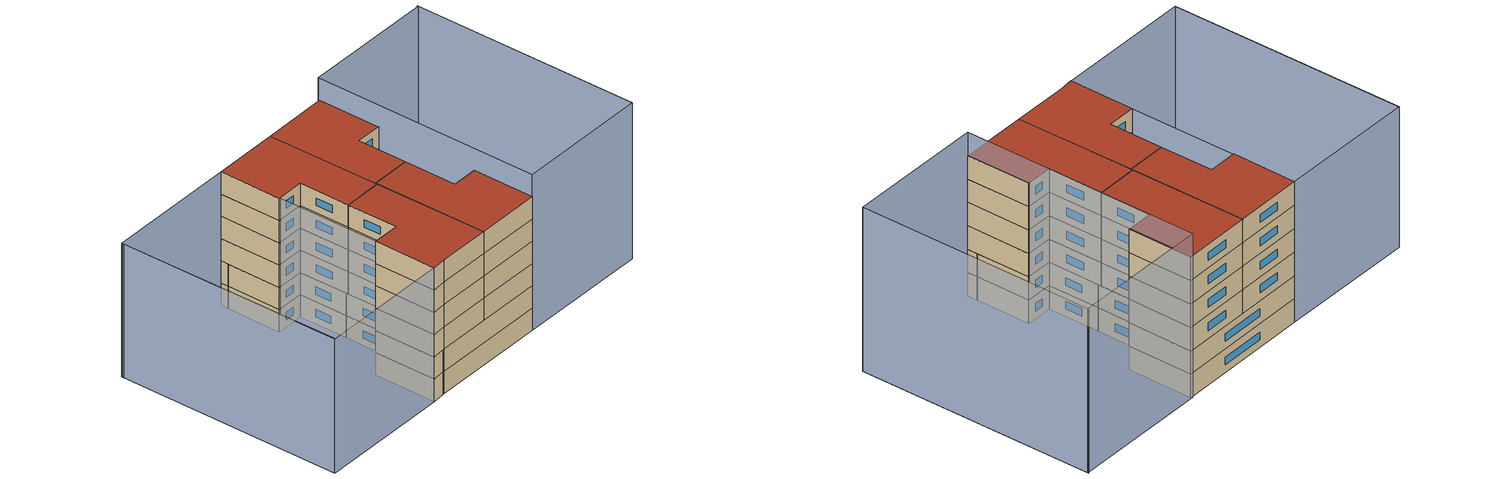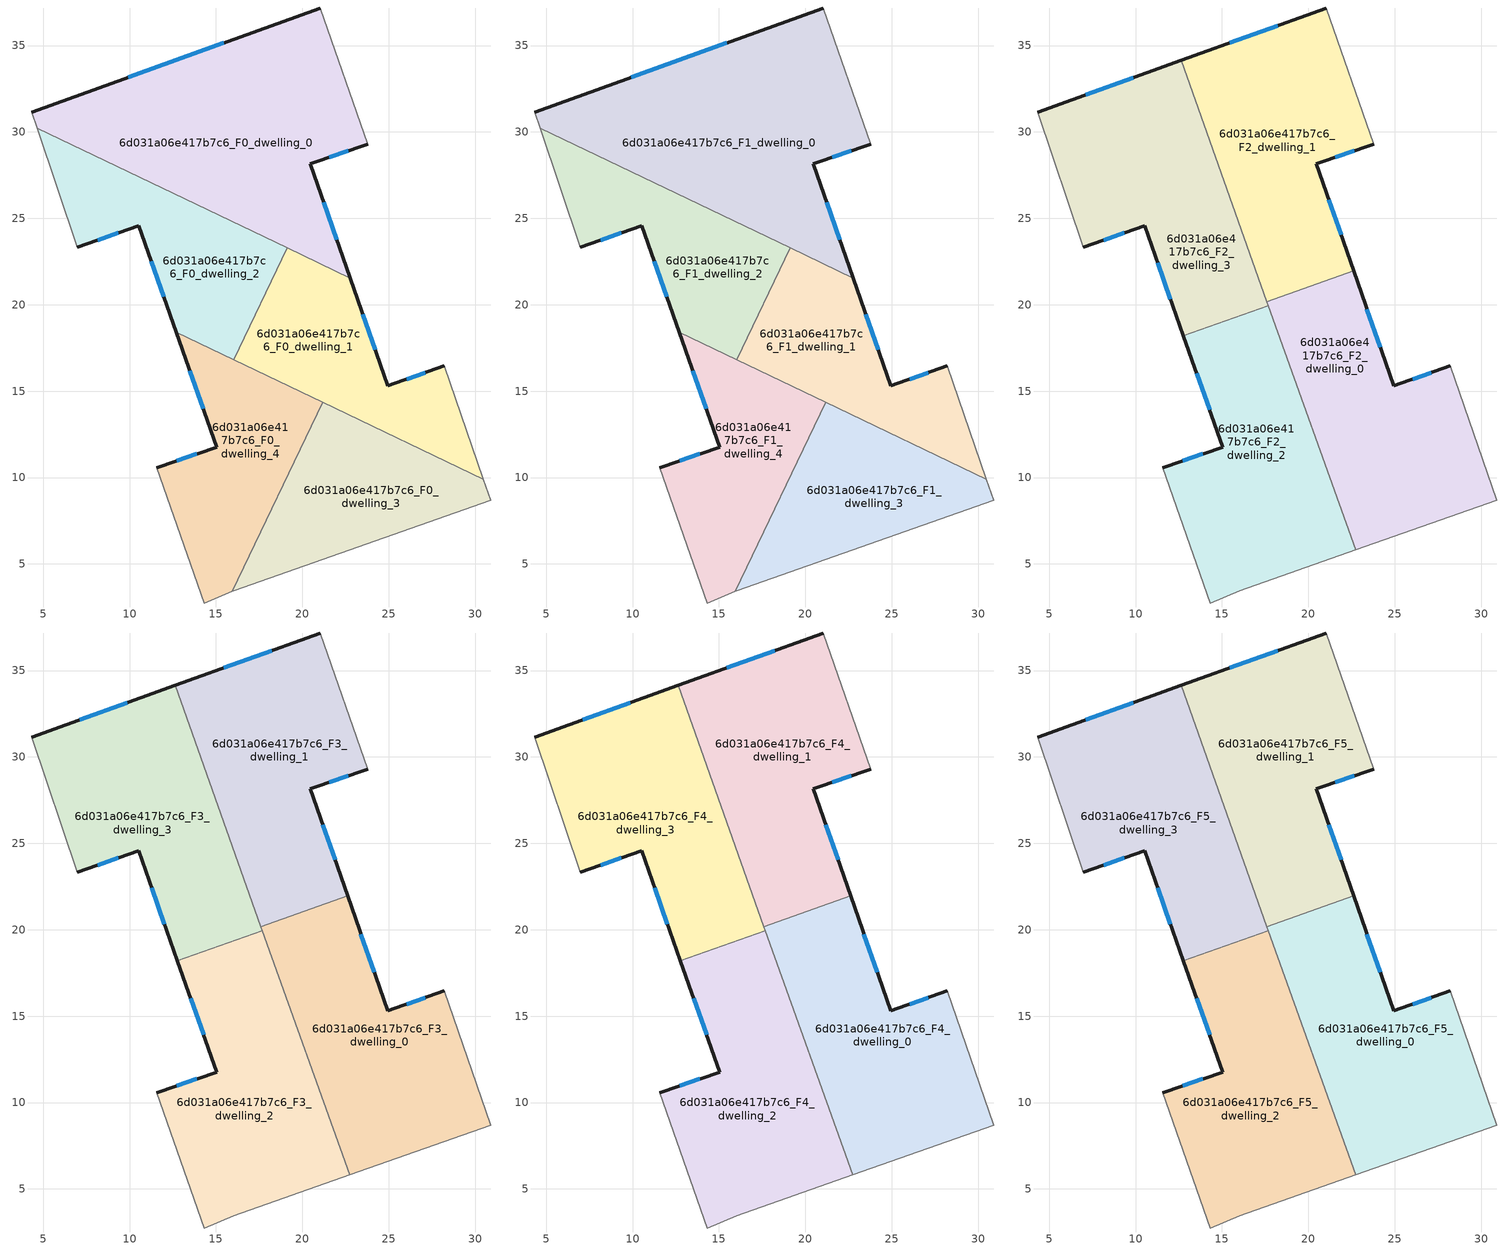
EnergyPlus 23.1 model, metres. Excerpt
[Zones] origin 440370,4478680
6d031a06e417b7c6_F0_dwelling_0
 floor ground (EU_floor_Construction): 21.05,37.17 23.78,29.29 20.46,28.16 22.77,21.55 4.66,30.21 4.34,31.15 z0
 wall outside (EU_wall_Construction): 21.05,37.17 4.34,31.15 / 22.77,21.55 20.46,28.16 23.78,29.29 z0:3
 wall adiabatic (EU_wall_Construction): 4.34,31.15 4.66,30.21 / 23.78,29.29 21.05,37.17 z0:3
 wall to 6d031a06e417b7c6_F0_dwelling_2 (EU_wall_Construction): 4.66,30.21 19.13,23.29 z0:3
 wall to 6d031a06e417b7c6_F0_dwelling_1 (EU_wall_Construction): 19.13,23.28 22.77,21.55 z0:3
 window (EU_Window_Construction): 15.46,35.16 9.93,33.16 / 21.57,28.54 22.67,28.91 / 21.99,23.76 21.23,25.95 z1:2
6d031a06e417b7c6_F0_dwelling_1
 floor ground (EU_floor_Construction): 28.21,16.46 30.48,9.9 16.04,16.82 19.13,23.29 22.77,21.55 24.94,15.32 z0
 wall outside (EU_wall_Construction): 28.21,16.46 24.94,15.32 22.77,21.55 z0:3
 wall to 6d031a06e417b7c6_F0_dwelling_2 (EU_wall_Construction): 19.13,23.29 16.04,16.82 z0:3
 wall adiabatic (EU_wall_Construction): 30.48,9.9 28.21,16.46 z0:3
 wall to 6d031a06e417b7c6_F0_dwelling_3 (EU_wall_Construction): 21.18,14.35 30.48,9.9 z0:3
 wall to 6d031a06e417b7c6_F0_dwelling_4 (EU_wall_Construction): 16.04,16.82 21.18,14.35 z0:3
 window (EU_Window_Construction): 24.22,17.4 23.49,19.46 / 27.12,16.08 26.03,15.7 z1:2
6d031a06e417b7c6_F0_dwelling_2
 floor ground (EU_floor_Construction): 19.13,23.29 16.04,16.82 12.7,18.41 10.53,24.57 6.98,23.32 4.66,30.21 z0
 wall outside (EU_wall_Construction): 6.98,23.32 10.53,24.57 12.7,18.41 z0:3
 wall adiabatic (EU_wall_Construction): 4.66,30.21 6.98,23.32 z0:3
 wall to 6d031a06e417b7c6_F0_dwelling_4 (EU_wall_Construction): 12.7,18.41 16.04,16.82 z0:3
 window (EU_Window_Construction): 11.25,22.51 11.97,20.47 / 8.16,23.74 9.34,24.15 z1:2
6d031a06e417b7c6_F0_dwelling_3
 floor ground (EU_floor_Construction): 30.48,9.9 30.9,8.69 16.04,3.46 15.96,3.42 21.18,14.35 z0
 wall adiabatic (EU_wall_Construction): 15.96,3.42 16.04,3.46 30.9,8.69 30.48,9.9 z0:3
 wall to 6d031a06e417b7c6_F0_dwelling_4 (EU_wall_Construction): 21.18,14.35 15.96,3.42 z0:3
6d031a06e417b7c6_F0_dwelling_4
 floor ground (EU_floor_Construction): 21.18,14.35 15.96,3.42 14.32,2.74 11.58,10.58 15.04,11.76 12.7,18.41 z0
 wall outside (EU_wall_Construction): 12.7,18.41 15.04,11.76 11.58,10.58 z0:3
 wall adiabatic (EU_wall_Construction): 11.58,10.58 14.32,2.74 15.96,3.42 z0:3
 window (EU_Window_Construction): 13.48,16.19 14.26,13.98 / 13.89,11.36 12.74,10.97 z1:2
6d031a06e417b7c6_F1_dwelling_0
 floor to 6d031a06e417b7c6_F0_dwelling_0 (EU_floor_Construction): 21.05,37.17 23.78,29.29 20.46,28.16 22.77,21.55 4.66,30.21 4.34,31.15 z3
 wall outside (EU_wall_Construction): 21.05,37.17 4.34,31.15 / 22.77,21.55 20.46,28.16 23.78,29.29 z3:6
 wall adiabatic (EU_wall_Construction): 4.34,31.15 4.66,30.21 / 23.78,29.29 21.05,37.17 z3:6
 wall to 6d031a06e417b7c6_F1_dwelling_2 (EU_wall_Construction): 4.66,30.21 19.13,23.29 z3:6
 wall to 6d031a06e417b7c6_F1_dwelling_1 (EU_wall_Construction): 19.13,23.28 22.77,21.55 z3:6
 window (EU_Window_Construction): 15.46,35.16 9.93,33.16 / 21.57,28.54 22.67,28.91 / 21.99,23.76 21.23,25.95 z4:5
6d031a06e417b7c6_F1_dwelling_1
 floor to 6d031a06e417b7c6_F0_dwelling_1 (EU_floor_Construction): 28.21,16.46 30.48,9.9 16.04,16.82 19.13,23.29 22.77,21.55 24.94,15.32 z3
 wall outside (EU_wall_Construction): 28.21,16.46 24.94,15.32 22.77,21.55 z3:6
 wall to 6d031a06e417b7c6_F1_dwelling_2 (EU_wall_Construction): 19.13,23.29 16.04,16.82 z3:6
 wall adiabatic (EU_wall_Construction): 30.48,9.9 28.21,16.46 z3:6
 wall to 6d031a06e417b7c6_F1_dwelling_3 (EU_wall_Construction): 21.18,14.35 30.48,9.9 z3:6
 wall to 6d031a06e417b7c6_F1_dwelling_4 (EU_wall_Construction): 16.04,16.82 21.18,14.35 z3:6
 window (EU_Window_Construction): 24.22,17.4 23.49,19.46 / 27.12,16.08 26.03,15.7 z4:5
6d031a06e417b7c6_F1_dwelling_2
 floor to 6d031a06e417b7c6_F0_dwelling_2 (EU_floor_Construction): 19.13,23.29 16.04,16.82 12.7,18.41 10.53,24.57 6.98,23.32 4.66,30.21 z3
 wall outside (EU_wall_Construction): 6.98,23.32 10.53,24.57 12.7,18.41 z3:6
 wall adiabatic (EU_wall_Construction): 4.66,30.21 6.98,23.32 z3:6
 wall to 6d031a06e417b7c6_F1_dwelling_4 (EU_wall_Construction): 12.7,18.41 16.04,16.82 z3:6
 window (EU_Window_Construction): 11.25,22.51 11.97,20.47 / 8.16,23.74 9.34,24.15 z4:5
6d031a06e417b7c6_F1_dwelling_3
 floor to 6d031a06e417b7c6_F0_dwelling_3 (EU_floor_Construction): 30.48,9.9 30.9,8.69 16.04,3.46 15.96,3.42 21.18,14.35 z3
 wall adiabatic (EU_wall_Construction): 15.96,3.42 16.04,3.46 30.9,8.69 30.48,9.9 z3:6
 wall to 6d031a06e417b7c6_F1_dwelling_4 (EU_wall_Construction): 21.18,14.35 15.96,3.42 z3:6
6d031a06e417b7c6_F1_dwelling_4
 floor to 6d031a06e417b7c6_F0_dwelling_4 (EU_floor_Construction): 21.18,14.35 15.96,3.42 14.32,2.74 11.58,10.58 15.04,11.76 12.7,18.41 z3
 wall outside (EU_wall_Construction): 12.7,18.41 15.04,11.76 11.58,10.58 z3:6
 wall adiabatic (EU_wall_Construction): 11.58,10.58 14.32,2.74 15.96,3.42 z3:6
 window (EU_Window_Construction): 13.48,16.19 14.26,13.98 / 13.89,11.36 12.74,10.97 z4:5
6d031a06e417b7c6_F2_dwelling_0
 floor to 6d031a06e417b7c6_F1_dwelling_1 (EU_floor_Construction): 28.21,16.46 30.48,9.9 19.38,15.21 17.63,20.14 17.66,20.2 22.19,21.82 22.77,21.55 24.94,15.32 z6
 floor to 6d031a06e417b7c6_F1_dwelling_3 (EU_floor_Construction): 30.48,9.9 30.9,8.69 22.73,5.82 20.33,12.56 21.18,14.35 z6
 floor to 6d031a06e417b7c6_F1_dwelling_0 (EU_floor_Construction): 22.62,21.97 22.77,21.55 22.19,21.82 z6
 floor to 6d031a06e417b7c6_F1_dwelling_4 (EU_floor_Construction): 21.18,14.35 20.33,12.56 19.38,15.21 z6
 wall outside (EU_wall_Construction): 28.21,16.46 24.94,15.32 22.62,21.97 z6:9
 wall adiabatic (EU_wall_Construction): 22.73,5.82 30.9,8.69 28.21,16.46 z6:9
 wall to 6d031a06e417b7c6_F2_dwelling_1 (EU_wall_Construction): 22.62,21.97 17.61,20.18 z6:9
 wall to 6d031a06e417b7c6_F2_dwelling_2 (EU_wall_Construction): 17.69,19.95 22.73,5.82 z6:9
 wall to 6d031a06e417b7c6_F2_dwelling_3 (EU_wall_Construction): 17.61,20.18 17.69,19.95 z6:9
 window (EU_Window_Construction): 24.17,17.54 23.4,19.75 / 27.12,16.08 26.03,15.7 z7:8
6d031a06e417b7c6_F2_dwelling_1
 floor to 6d031a06e417b7c6_F1_dwelling_0 (EU_floor_Construction): 21.05,37.17 23.78,29.29 20.46,28.16 22.62,21.97 22.19,21.82 15.96,24.8 12.63,34.14 z6
 floor to 6d031a06e417b7c6_F1_dwelling_2 (EU_floor_Construction): 19.13,23.29 17.66,20.2 17.61,20.18 15.96,24.8 z6
 floor to 6d031a06e417b7c6_F1_dwelling_1 (EU_floor_Construction): 22.19,21.82 17.66,20.2 19.13,23.29 z6
 wall outside (EU_wall_Construction): 22.62,21.97 20.46,28.16 23.78,29.29 / 21.05,37.17 12.63,34.14 z6:9
 wall adiabatic (EU_wall_Construction): 23.78,29.29 21.05,37.17 z6:9
 wall to 6d031a06e417b7c6_F2_dwelling_3 (EU_wall_Construction): 12.63,34.14 17.61,20.18 z6:9
 window (EU_Window_Construction): 21.57,28.54 22.67,28.91 / 21.9,24.04 21.18,26.09 / 18.23,36.16 15.45,35.15 z7:8
6d031a06e417b7c6_F2_dwelling_2
 floor to 6d031a06e417b7c6_F1_dwelling_4 (EU_floor_Construction): 19.38,15.21 20.33,12.56 15.96,3.42 14.32,2.74 11.58,10.58 15.04,11.76 12.77,18.2 12.99,18.27 z6
 floor to 6d031a06e417b7c6_F1_dwelling_2 (EU_floor_Construction): 17.51,19.89 16.04,16.82 12.99,18.27 z6
 floor to 6d031a06e417b7c6_F1_dwelling_3 (EU_floor_Construction): 20.33,12.56 22.73,5.82 16.04,3.46 15.96,3.42 z6
 floor to 6d031a06e417b7c6_F1_dwelling_1 (EU_floor_Construction): 17.69,19.95 19.38,15.21 16.04,16.82 17.51,19.89 z6
 wall outside (EU_wall_Construction): 12.77,18.2 15.04,11.76 11.58,10.58 z6:9
 wall adiabatic (EU_wall_Construction): 11.58,10.58 14.32,2.74 16.04,3.46 22.73,5.82 z6:9
 wall to 6d031a06e417b7c6_F2_dwelling_3 (EU_wall_Construction): 17.69,19.95 12.77,18.2 z6:9
 window (EU_Window_Construction): 13.89,11.36 12.74,10.97 / 13.53,16.05 14.28,13.91 z7:8
6d031a06e417b7c6_F2_dwelling_3
 floor to 6d031a06e417b7c6_F1_dwelling_2 (EU_floor_Construction): 15.96,24.8 17.63,20.14 17.51,19.89 12.99,18.27 12.7,18.41 10.53,24.57 6.98,23.32 4.66,30.21 z6
 floor to 6d031a06e417b7c6_F1_dwelling_0 (EU_floor_Construction): 12.63,34.14 15.96,24.8 4.66,30.21 4.34,31.15 z6
 floor to 6d031a06e417b7c6_F1_dwelling_4 (EU_floor_Construction): 12.99,18.27 12.77,18.2 12.7,18.41 z6
 floor to 6d031a06e417b7c6_F1_dwelling_1 (EU_floor_Construction): 17.63,20.14 17.69,19.95 17.51,19.89 z6
 wall outside (EU_wall_Construction): 6.98,23.32 10.53,24.57 12.77,18.2 / 12.63,34.14 4.34,31.15 z6:9
 wall adiabatic (EU_wall_Construction): 4.34,31.15 6.98,23.32 z6:9
 window (EU_Window_Construction): 11.28,22.44 12.02,20.33 / 8.16,23.74 9.34,24.15 / 9.86,33.14 7.12,32.15 z7:8
6d031a06e417b7c6_F3_dwelling_0
 floor to 6d031a06e417b7c6_F2_dwelling_0 (EU_floor_Construction): 28.21,16.46 30.9,8.69 22.73,5.82 17.61,20.18 22.62,21.97 24.94,15.32 z9
 wall outside (EU_wall_Construction): 28.21,16.46 24.94,15.32 22.62,21.97 z9:12
 wall adiabatic (EU_wall_Construction): 22.73,5.82 30.9,8.69 28.21,16.46 z9:12
 wall to 6d031a06e417b7c6_F3_dwelling_1 (EU_wall_Construction): 22.62,21.97 17.61,20.18 z9:12
 wall to 6d031a06e417b7c6_F3_dwelling_2 (EU_wall_Construction): 17.69,19.95 22.73,5.82 z9:12
 wall to 6d031a06e417b7c6_F3_dwelling_3 (EU_wall_Construction): 17.61,20.18 17.69,19.95 z9:12
 window (EU_Window_Construction): 24.17,17.54 23.4,19.75 / 27.12,16.08 26.03,15.7 z10:11
6d031a06e417b7c6_F3_dwelling_1
 floor to 6d031a06e417b7c6_F2_dwelling_1 (EU_floor_Construction): 21.05,37.17 23.78,29.29 20.46,28.16 22.62,21.97 17.61,20.18 12.63,34.14 z9
 wall outside (EU_wall_Construction): 22.62,21.97 20.46,28.16 23.78,29.29 / 21.05,37.17 12.63,34.14 z9:12
 wall adiabatic (EU_wall_Construction): 23.78,29.29 21.05,37.17 z9:12
 wall to 6d031a06e417b7c6_F3_dwelling_3 (EU_wall_Construction): 12.63,34.14 17.61,20.18 z9:12
 window (EU_Window_Construction): 21.57,28.54 22.67,28.91 / 21.9,24.04 21.18,26.09 / 18.23,36.16 15.45,35.15 z10:11
6d031a06e417b7c6_F3_dwelling_2
 floor to 6d031a06e417b7c6_F2_dwelling_2 (EU_floor_Construction): 17.69,19.95 22.73,5.82 16.04,3.46 14.32,2.74 11.58,10.58 15.04,11.76 12.77,18.2 z9
 wall outside (EU_wall_Construction): 12.77,18.2 15.04,11.76 11.58,10.58 z9:12
 wall adiabatic (EU_wall_Construction): 11.58,10.58 14.32,2.74 16.04,3.46 22.73,5.82 z9:12
 wall to 6d031a06e417b7c6_F3_dwelling_3 (EU_wall_Construction): 17.69,19.95 12.77,18.2 z9:12
 window (EU_Window_Construction): 13.89,11.36 12.74,10.97 / 13.53,16.05 14.28,13.91 z10:11
6d031a06e417b7c6_F3_dwelling_3
 floor to 6d031a06e417b7c6_F2_dwelling_3 (EU_floor_Construction): 12.63,34.14 17.69,19.95 12.77,18.2 10.53,24.57 6.98,23.32 4.34,31.15 z9
 wall outside (EU_wall_Construction): 6.98,23.32 10.53,24.57 12.77,18.2 / 12.63,34.14 4.34,31.15 z9:12
 wall adiabatic (EU_wall_Construction): 4.34,31.15 6.98,23.32 z9:12
 window (EU_Window_Construction): 11.28,22.44 12.02,20.33 / 8.16,23.74 9.34,24.15 / 9.86,33.14 7.12,32.15 z10:11
6d031a06e417b7c6_F4_dwelling_0
 floor to 6d031a06e417b7c6_F3_dwelling_0 (EU_floor_Construction): 28.21,16.46 30.9,8.69 22.73,5.82 17.61,20.18 22.62,21.97 24.94,15.32 z12
 wall outside (EU_wall_Construction): 28.21,16.46 24.94,15.32 22.62,21.97 z12:15
 wall adiabatic (EU_wall_Construction): 22.73,5.82 30.9,8.69 28.21,16.46 z12:15
 wall to 6d031a06e417b7c6_F4_dwelling_1 (EU_wall_Construction): 22.62,21.97 17.61,20.18 z12:15
 wall to 6d031a06e417b7c6_F4_dwelling_2 (EU_wall_Construction): 17.69,19.95 22.73,5.82 z12:15
 wall to 6d031a06e417b7c6_F4_dwelling_3 (EU_wall_Construction): 17.61,20.18 17.69,19.95 z12:15
 window (EU_Window_Construction): 24.17,17.54 23.4,19.75 / 27.12,16.08 26.03,15.7 z13:14
6d031a06e417b7c6_F4_dwelling_1
 floor to 6d031a06e417b7c6_F3_dwelling_1 (EU_floor_Construction): 21.05,37.17 23.78,29.29 20.46,28.16 22.62,21.97 17.61,20.18 12.63,34.14 z12
 wall outside (EU_wall_Construction): 22.62,21.97 20.46,28.16 23.78,29.29 / 21.05,37.17 12.63,34.14 z12:15
 wall adiabatic (EU_wall_Construction): 23.78,29.29 21.05,37.17 z12:15
 wall to 6d031a06e417b7c6_F4_dwelling_3 (EU_wall_Construction): 12.63,34.14 17.61,20.18 z12:15
 window (EU_Window_Construction): 21.57,28.54 22.67,28.91 / 21.9,24.04 21.18,26.09 / 18.23,36.16 15.45,35.15 z13:14
6d031a06e417b7c6_F4_dwelling_2
 floor to 6d031a06e417b7c6_F3_dwelling_2 (EU_floor_Construction): 17.69,19.95 22.73,5.82 16.04,3.46 14.32,2.74 11.58,10.58 15.04,11.76 12.77,18.2 z12
 wall outside (EU_wall_Construction): 12.77,18.2 15.04,11.76 11.58,10.58 z12:15
 wall adiabatic (EU_wall_Construction): 11.58,10.58 14.32,2.74 16.04,3.46 22.73,5.82 z12:15
 wall to 6d031a06e417b7c6_F4_dwelling_3 (EU_wall_Construction): 17.69,19.95 12.77,18.2 z12:15
 window (EU_Window_Construction): 13.89,11.36 12.74,10.97 / 13.53,16.05 14.28,13.91 z13:14
6d031a06e417b7c6_F4_dwelling_3
 floor to 6d031a06e417b7c6_F3_dwelling_3 (EU_floor_Construction): 12.63,34.14 17.69,19.95 12.77,18.2 10.53,24.57 6.98,23.32 4.34,31.15 z12
 wall outside (EU_wall_Construction): 6.98,23.32 10.53,24.57 12.77,18.2 / 12.63,34.14 4.34,31.15 z12:15
 wall adiabatic (EU_wall_Construction): 4.34,31.15 6.98,23.32 z12:15
 window (EU_Window_Construction): 11.28,22.44 12.02,20.33 / 8.16,23.74 9.34,24.15 / 9.86,33.14 7.12,32.15 z13:14
6d031a06e417b7c6_F5_dwelling_0
 floor to 6d031a06e417b7c6_F4_dwelling_0 (EU_floor_Construction): 28.21,16.46 30.9,8.69 22.73,5.82 17.61,20.18 22.62,21.97 24.94,15.32 z15
 wall outside (EU_wall_Construction): 28.21,16.46 24.94,15.32 22.62,21.97 z15:18
 wall adiabatic (EU_wall_Construction): 22.73,5.82 30.9,8.69 28.21,16.46 z15:18
 wall to 6d031a06e417b7c6_F5_dwelling_1 (EU_wall_Construction): 22.62,21.97 17.61,20.18 z15:18
 wall to 6d031a06e417b7c6_F5_dwelling_2 (EU_wall_Construction): 17.69,19.95 22.73,5.82 z15:18
 wall to 6d031a06e417b7c6_F5_dwelling_3 (EU_wall_Construction): 17.61,20.18 17.69,19.95 z15:18
 window (EU_Window_Construction): 24.17,17.54 23.4,19.75 / 27.12,16.08 26.03,15.7 z16:17
 roof outside (EU_roof_Construction): 30.9,8.69 28.21,16.46 24.94,15.32 22.62,21.97 17.61,20.18 22.73,5.82 z18
6d031a06e417b7c6_F5_dwelling_1
 floor to 6d031a06e417b7c6_F4_dwelling_1 (EU_floor_Construction): 21.05,37.17 23.78,29.29 20.46,28.16 22.62,21.97 17.61,20.18 12.63,34.14 z15
 wall outside (EU_wall_Construction): 22.62,21.97 20.46,28.16 23.78,29.29 / 21.05,37.17 12.63,34.14 z15:18
 wall adiabatic (EU_wall_Construction): 23.78,29.29 21.05,37.17 z15:18
 wall to 6d031a06e417b7c6_F5_dwelling_3 (EU_wall_Construction): 12.63,34.14 17.61,20.18 z15:18
 window (EU_Window_Construction): 21.57,28.54 22.67,28.91 / 21.9,24.04 21.18,26.09 / 18.23,36.16 15.45,35.15 z16:17
 roof outside (EU_roof_Construction): 22.62,21.97 20.46,28.16 23.78,29.29 21.05,37.17 12.63,34.14 17.61,20.18 z18
6d031a06e417b7c6_F5_dwelling_2
 floor to 6d031a06e417b7c6_F4_dwelling_2 (EU_floor_Construction): 17.69,19.95 22.73,5.82 16.04,3.46 14.32,2.74 11.58,10.58 15.04,11.76 12.77,18.2 z15
 wall outside (EU_wall_Construction): 12.77,18.2 15.04,11.76 11.58,10.58 z15:18
 wall adiabatic (EU_wall_Construction): 11.58,10.58 14.32,2.74 16.04,3.46 22.73,5.82 z15:18
 wall to 6d031a06e417b7c6_F5_dwelling_3 (EU_wall_Construction): 17.69,19.95 12.77,18.2 z15:18
 window (EU_Window_Construction): 13.89,11.36 12.74,10.97 / 13.53,16.05 14.28,13.91 z16:17
 roof outside (EU_roof_Construction): 22.73,5.82 17.69,19.95 12.77,18.2 15.04,11.76 11.58,10.58 14.32,2.74 16.04,3.46 z18
6d031a06e417b7c6_F5_dwelling_3
 floor to 6d031a06e417b7c6_F4_dwelling_3 (EU_floor_Construction): 12.63,34.14 17.69,19.95 12.77,18.2 10.53,24.57 6.98,23.32 4.34,31.15 z15
 wall outside (EU_wall_Construction): 6.98,23.32 10.53,24.57 12.77,18.2 / 12.63,34.14 4.34,31.15 z15:18
 wall adiabatic (EU_wall_Construction): 4.34,31.15 6.98,23.32 z15:18
 window (EU_Window_Construction): 11.28,22.44 12.02,20.33 / 8.16,23.74 9.34,24.15 / 9.86,33.14 7.12,32.15 z16:17
 roof outside (EU_roof_Construction): 17.69,19.95 12.63,34.14 4.34,31.15 6.98,23.32 10.53,24.57 12.77,18.2 z18
shading: 47.6,14.83 37.59,43.23 / 37.64,43.13 47.69,14.6 / 47.69,14.6 30.9,8.69 / 30.9,8.69 20.85,37.21 / 20.85,37.21 37.64,43.13 z0:21; -12.36,25.14 -2.35,-2.98 / 14.35,2.75 -2.39,-3.15 / -2.39,-3.15 -12.39,25.25 / -12.39,25.25 4.34,31.15 / 4.34,31.15 14.35,2.75 z0:18
[Building]
EU S2 Campaign: North Axis=0; Terrain=City; Solar Distribution=FullExterior
[Site:Location]
Madrid: Latitude=40.5; Longitude=-3.5; Time Zone=1; Elevation=609
[SizingPeriod:WeatherFileDays]
AnnualSizingPeriod: Begin Month=1; Begin Day of Month=1; End Month=12; End Day of Month=31; Day of Week for Start Day=Monday; Use Weather File Daylight Saving Period=No; Use Weather File Rain and Snow Indicators=No
[MATERIAL]
EU_InternalMass_Material: Roughness=MediumRough; Thickness=0.1; Conductivity=1; Density=1800; Specific Heat=900; Thermal Absorptance=0.9; Solar Absorptance=0.7; Visible Absorptance=0.7
[MATERIAL:NOMASS] Roughness=MediumRough; Thermal Absorptance=0.9; Solar Absorptance=0.7; Visible Absorptance=0.7
Name | Thermal Resistance
EU_wall_NoMass | 0.459673
EU_roof_NoMass | 0.495815
EU_floor_NoMass | 0.788942
[WINDOWMATERIAL:SIMPLEGLAZINGSYSTEM]
EU_Window_SimpleGlazing: UFactor=4.26103; Solar Heat Gain Coefficient=0.85; Visible Transmittance=0.85
[CONSTRUCTION]
EU_wall_Construction: EU_wall_NoMass
EU_roof_Construction: EU_roof_NoMass
EU_floor_Construction: EU_floor_NoMass
EU_InternalMass_Construction: EU_InternalMass_Material
EU_Window_Construction: EU_Window_SimpleGlazing
[ZONE] Type=1; Multiplier=1; Ceiling Height=autocalculate; Floor Area=autocalculate; Part of Total Floor Area=Yes
Name | Volume
6d031a06e417b7c6_F0_dwelling_0; 6d031a06e417b7c6_F1_dwelling_0 | 435.331
6d031a06e417b7c6_F2_dwelling_0; 6d031a06e417b7c6_F3_dwelling_0; 6d031a06e417b7c6_F4_dwelling_0; 6d031a06e417b7c6_F5_dwelling_0 | 326.492
6d031a06e417b7c6_F0_dwelling_1; 6d031a06e417b7c6_F1_dwelling_1; 6d031a06e417b7c6_F0_dwelling_3; 6d031a06e417b7c6_F1_dwelling_3 | 217.647
6d031a06e417b7c6_F2_dwelling_1; 6d031a06e417b7c6_F3_dwelling_1; 6d031a06e417b7c6_F4_dwelling_1; 6d031a06e417b7c6_F5_dwelling_1 | 326.479
6d031a06e417b7c6_F0_dwelling_2; 6d031a06e417b7c6_F1_dwelling_2 | 217.62
6d031a06e417b7c6_F2_dwelling_2; 6d031a06e417b7c6_F3_dwelling_2; 6d031a06e417b7c6_F4_dwelling_2; 6d031a06e417b7c6_F5_dwelling_2 | 326.468
6d031a06e417b7c6_F2_dwelling_3; 6d031a06e417b7c6_F3_dwelling_3; 6d031a06e417b7c6_F4_dwelling_3; 6d031a06e417b7c6_F5_dwelling_3 | 326.447
6d031a06e417b7c6_F0_dwelling_4; 6d031a06e417b7c6_F1_dwelling_4 | 217.664
[INTERNALMASS] Construction=EU_InternalMass_Construction
Name | Zone or ZoneList | Surface Area
6d031a06e417b7c6_F0_dwelling_0_EU_InternalMass | 6d031a06e417b7c6_F0_dwelling_0 | 145.11
6d031a06e417b7c6_F0_dwelling_1_EU_InternalMass | 6d031a06e417b7c6_F0_dwelling_1 | 72.549
6d031a06e417b7c6_F0_dwelling_2_EU_InternalMass | 6d031a06e417b7c6_F0_dwelling_2 | 72.5398
6d031a06e417b7c6_F0_dwelling_3_EU_InternalMass | 6d031a06e417b7c6_F0_dwelling_3 | 72.549
6d031a06e417b7c6_F0_dwelling_4_EU_InternalMass | 6d031a06e417b7c6_F0_dwelling_4 | 72.5548
6d031a06e417b7c6_F1_dwelling_0_EU_InternalMass | 6d031a06e417b7c6_F1_dwelling_0 | 145.11
6d031a06e417b7c6_F1_dwelling_1_EU_InternalMass | 6d031a06e417b7c6_F1_dwelling_1 | 72.549
6d031a06e417b7c6_F1_dwelling_2_EU_InternalMass | 6d031a06e417b7c6_F1_dwelling_2 | 72.5398
6d031a06e417b7c6_F1_dwelling_3_EU_InternalMass | 6d031a06e417b7c6_F1_dwelling_3 | 72.549
6d031a06e417b7c6_F1_dwelling_4_EU_InternalMass | 6d031a06e417b7c6_F1_dwelling_4 | 72.5548
6d031a06e417b7c6_F2_dwelling_0_EU_InternalMass | 6d031a06e417b7c6_F2_dwelling_0 | 108.83
6d031a06e417b7c6_F2_dwelling_1_EU_InternalMass | 6d031a06e417b7c6_F2_dwelling_1 | 108.826
6d031a06e417b7c6_F2_dwelling_2_EU_InternalMass | 6d031a06e417b7c6_F2_dwelling_2 | 108.822
6d031a06e417b7c6_F2_dwelling_3_EU_InternalMass | 6d031a06e417b7c6_F2_dwelling_3 | 108.815
6d031a06e417b7c6_F3_dwelling_0_EU_InternalMass | 6d031a06e417b7c6_F3_dwelling_0 | 108.83
6d031a06e417b7c6_F3_dwelling_1_EU_InternalMass | 6d031a06e417b7c6_F3_dwelling_1 | 108.826
6d031a06e417b7c6_F3_dwelling_2_EU_InternalMass | 6d031a06e417b7c6_F3_dwelling_2 | 108.822
6d031a06e417b7c6_F3_dwelling_3_EU_InternalMass | 6d031a06e417b7c6_F3_dwelling_3 | 108.815
6d031a06e417b7c6_F4_dwelling_0_EU_InternalMass | 6d031a06e417b7c6_F4_dwelling_0 | 108.83
6d031a06e417b7c6_F4_dwelling_1_EU_InternalMass | 6d031a06e417b7c6_F4_dwelling_1 | 108.826
6d031a06e417b7c6_F4_dwelling_2_EU_InternalMass | 6d031a06e417b7c6_F4_dwelling_2 | 108.822
6d031a06e417b7c6_F4_dwelling_3_EU_InternalMass | 6d031a06e417b7c6_F4_dwelling_3 | 108.815
6d031a06e417b7c6_F5_dwelling_0_EU_InternalMass | 6d031a06e417b7c6_F5_dwelling_0 | 108.83
6d031a06e417b7c6_F5_dwelling_1_EU_InternalMass | 6d031a06e417b7c6_F5_dwelling_1 | 108.826
6d031a06e417b7c6_F5_dwelling_2_EU_InternalMass | 6d031a06e417b7c6_F5_dwelling_2 | 108.822
6d031a06e417b7c6_F5_dwelling_3_EU_InternalMass | 6d031a06e417b7c6_F5_dwelling_3 | 108.815
[OTHEREQUIPMENT] Fuel Type=Electricity; Design Level Calculation Method=Watts/Area; Power per Zone Floor Area=1; Fraction Latent=0; Fraction Radiant=0; Fraction Lost=0; Carbon Dioxide Generation Rate=0; EndUse Subcategory=EU_Step8_InternalGains
Name | Zone or ZoneList or Space or SpaceList | Schedule
EU_Step8_InternalGain_6d031a06e417b7c6_F0_dwelling_0_f000 | 6d031a06e417b7c6_F0_dwelling_0 | EU_Step8_GainSchedule_6d031a06e417b7c6_F0_dwelling_0_f000
EU_Step8_InternalGain_6d031a06e417b7c6_F0_dwelling_1_f000 | 6d031a06e417b7c6_F0_dwelling_1 | EU_Step8_GainSchedule_6d031a06e417b7c6_F0_dwelling_1_f000
EU_Step8_InternalGain_6d031a06e417b7c6_F0_dwelling_2_f000 | 6d031a06e417b7c6_F0_dwelling_2 | EU_Step8_GainSchedule_6d031a06e417b7c6_F0_dwelling_2_f000
EU_Step8_InternalGain_6d031a06e417b7c6_F0_dwelling_3_f000 | 6d031a06e417b7c6_F0_dwelling_3 | EU_Step8_GainSchedule_6d031a06e417b7c6_F0_dwelling_3_f000
EU_Step8_InternalGain_6d031a06e417b7c6_F0_dwelling_4_f000 | 6d031a06e417b7c6_F0_dwelling_4 | EU_Step8_GainSchedule_6d031a06e417b7c6_F0_dwelling_4_f000
EU_Step8_InternalGain_6d031a06e417b7c6_F1_dwelling_0_f000 | 6d031a06e417b7c6_F1_dwelling_0 | EU_Step8_GainSchedule_6d031a06e417b7c6_F1_dwelling_0_f000
EU_Step8_InternalGain_6d031a06e417b7c6_F1_dwelling_1_f000 | 6d031a06e417b7c6_F1_dwelling_1 | EU_Step8_GainSchedule_6d031a06e417b7c6_F1_dwelling_1_f000
EU_Step8_InternalGain_6d031a06e417b7c6_F1_dwelling_2_f000 | 6d031a06e417b7c6_F1_dwelling_2 | EU_Step8_GainSchedule_6d031a06e417b7c6_F1_dwelling_2_f000
EU_Step8_InternalGain_6d031a06e417b7c6_F1_dwelling_3_f000 | 6d031a06e417b7c6_F1_dwelling_3 | EU_Step8_GainSchedule_6d031a06e417b7c6_F1_dwelling_3_f000
EU_Step8_InternalGain_6d031a06e417b7c6_F1_dwelling_4_f000 | 6d031a06e417b7c6_F1_dwelling_4 | EU_Step8_GainSchedule_6d031a06e417b7c6_F1_dwelling_4_f000
EU_Step8_InternalGain_6d031a06e417b7c6_F2_dwelling_0_f000 | 6d031a06e417b7c6_F2_dwelling_0 | EU_Step8_GainSchedule_6d031a06e417b7c6_F2_dwelling_0_f000
EU_Step8_InternalGain_6d031a06e417b7c6_F2_dwelling_1_f000 | 6d031a06e417b7c6_F2_dwelling_1 | EU_Step8_GainSchedule_6d031a06e417b7c6_F2_dwelling_1_f000
EU_Step8_InternalGain_6d031a06e417b7c6_F2_dwelling_2_f000 | 6d031a06e417b7c6_F2_dwelling_2 | EU_Step8_GainSchedule_6d031a06e417b7c6_F2_dwelling_2_f000
EU_Step8_InternalGain_6d031a06e417b7c6_F2_dwelling_3_f000 | 6d031a06e417b7c6_F2_dwelling_3 | EU_Step8_GainSchedule_6d031a06e417b7c6_F2_dwelling_3_f000
EU_Step8_InternalGain_6d031a06e417b7c6_F3_dwelling_0_f000 | 6d031a06e417b7c6_F3_dwelling_0 | EU_Step8_GainSchedule_6d031a06e417b7c6_F3_dwelling_0_f000
EU_Step8_InternalGain_6d031a06e417b7c6_F3_dwelling_1_f000 | 6d031a06e417b7c6_F3_dwelling_1 | EU_Step8_GainSchedule_6d031a06e417b7c6_F3_dwelling_1_f000
EU_Step8_InternalGain_6d031a06e417b7c6_F3_dwelling_2_f000 | 6d031a06e417b7c6_F3_dwelling_2 | EU_Step8_GainSchedule_6d031a06e417b7c6_F3_dwelling_2_f000
EU_Step8_InternalGain_6d031a06e417b7c6_F3_dwelling_3_f000 | 6d031a06e417b7c6_F3_dwelling_3 | EU_Step8_GainSchedule_6d031a06e417b7c6_F3_dwelling_3_f000
EU_Step8_InternalGain_6d031a06e417b7c6_F4_dwelling_0_f000 | 6d031a06e417b7c6_F4_dwelling_0 | EU_Step8_GainSchedule_6d031a06e417b7c6_F4_dwelling_0_f000
EU_Step8_InternalGain_6d031a06e417b7c6_F4_dwelling_1_f000 | 6d031a06e417b7c6_F4_dwelling_1 | EU_Step8_GainSchedule_6d031a06e417b7c6_F4_dwelling_1_f000
EU_Step8_InternalGain_6d031a06e417b7c6_F4_dwelling_2_f000 | 6d031a06e417b7c6_F4_dwelling_2 | EU_Step8_GainSchedule_6d031a06e417b7c6_F4_dwelling_2_f000
EU_Step8_InternalGain_6d031a06e417b7c6_F4_dwelling_3_f000 | 6d031a06e417b7c6_F4_dwelling_3 | EU_Step8_GainSchedule_6d031a06e417b7c6_F4_dwelling_3_f000
EU_Step8_InternalGain_6d031a06e417b7c6_F5_dwelling_0_f000 | 6d031a06e417b7c6_F5_dwelling_0 | EU_Step8_GainSchedule_6d031a06e417b7c6_F5_dwelling_0_f000
EU_Step8_InternalGain_6d031a06e417b7c6_F5_dwelling_1_f000 | 6d031a06e417b7c6_F5_dwelling_1 | EU_Step8_GainSchedule_6d031a06e417b7c6_F5_dwelling_1_f000
EU_Step8_InternalGain_6d031a06e417b7c6_F5_dwelling_2_f000 | 6d031a06e417b7c6_F5_dwelling_2 | EU_Step8_GainSchedule_6d031a06e417b7c6_F5_dwelling_2_f000
EU_Step8_InternalGain_6d031a06e417b7c6_F5_dwelling_3_f000 | 6d031a06e417b7c6_F5_dwelling_3 | EU_Step8_GainSchedule_6d031a06e417b7c6_F5_dwelling_3_f000
[ZONEVENTILATION:DESIGNFLOWRATE] Schedule=EU_AlwaysOn; Design Flow Rate Calculation Method=AirChanges/Hour; Air Changes per Hour=0.719161; Ventilation Type=Natural; Fan Pressure Rise=0; Fan Total Efficiency=1; Constant Term Coefficient=1; Temperature Term Coefficient=0; Velocity Term Coefficient=0; Velocity Squared Term Coefficient=0; Minimum Indoor Temperature=-100; Maximum Indoor Temperature=100; Delta Temperature=-100; Minimum Outdoor Temperature=-100; Maximum Outdoor Temperature=100; Maximum Wind Speed=40
Name | Zone or ZoneList or Space or SpaceList
EU_ConstantAir_6d031a06e417b7c6_F0_dwelling_0 | 6d031a06e417b7c6_F0_dwelling_0
EU_ConstantAir_6d031a06e417b7c6_F0_dwelling_1 | 6d031a06e417b7c6_F0_dwelling_1
EU_ConstantAir_6d031a06e417b7c6_F0_dwelling_2 | 6d031a06e417b7c6_F0_dwelling_2
EU_ConstantAir_6d031a06e417b7c6_F0_dwelling_3 | 6d031a06e417b7c6_F0_dwelling_3
EU_ConstantAir_6d031a06e417b7c6_F0_dwelling_4 | 6d031a06e417b7c6_F0_dwelling_4
EU_ConstantAir_6d031a06e417b7c6_F1_dwelling_0 | 6d031a06e417b7c6_F1_dwelling_0
EU_ConstantAir_6d031a06e417b7c6_F1_dwelling_1 | 6d031a06e417b7c6_F1_dwelling_1
EU_ConstantAir_6d031a06e417b7c6_F1_dwelling_2 | 6d031a06e417b7c6_F1_dwelling_2
EU_ConstantAir_6d031a06e417b7c6_F1_dwelling_3 | 6d031a06e417b7c6_F1_dwelling_3
EU_ConstantAir_6d031a06e417b7c6_F1_dwelling_4 | 6d031a06e417b7c6_F1_dwelling_4
EU_ConstantAir_6d031a06e417b7c6_F2_dwelling_0 | 6d031a06e417b7c6_F2_dwelling_0
EU_ConstantAir_6d031a06e417b7c6_F2_dwelling_1 | 6d031a06e417b7c6_F2_dwelling_1
EU_ConstantAir_6d031a06e417b7c6_F2_dwelling_2 | 6d031a06e417b7c6_F2_dwelling_2
EU_ConstantAir_6d031a06e417b7c6_F2_dwelling_3 | 6d031a06e417b7c6_F2_dwelling_3
EU_ConstantAir_6d031a06e417b7c6_F3_dwelling_0 | 6d031a06e417b7c6_F3_dwelling_0
EU_ConstantAir_6d031a06e417b7c6_F3_dwelling_1 | 6d031a06e417b7c6_F3_dwelling_1
EU_ConstantAir_6d031a06e417b7c6_F3_dwelling_2 | 6d031a06e417b7c6_F3_dwelling_2
EU_ConstantAir_6d031a06e417b7c6_F3_dwelling_3 | 6d031a06e417b7c6_F3_dwelling_3
EU_ConstantAir_6d031a06e417b7c6_F4_dwelling_0 | 6d031a06e417b7c6_F4_dwelling_0
EU_ConstantAir_6d031a06e417b7c6_F4_dwelling_1 | 6d031a06e417b7c6_F4_dwelling_1
EU_ConstantAir_6d031a06e417b7c6_F4_dwelling_2 | 6d031a06e417b7c6_F4_dwelling_2
EU_ConstantAir_6d031a06e417b7c6_F4_dwelling_3 | 6d031a06e417b7c6_F4_dwelling_3
EU_ConstantAir_6d031a06e417b7c6_F5_dwelling_0 | 6d031a06e417b7c6_F5_dwelling_0
EU_ConstantAir_6d031a06e417b7c6_F5_dwelling_1 | 6d031a06e417b7c6_F5_dwelling_1
EU_ConstantAir_6d031a06e417b7c6_F5_dwelling_2 | 6d031a06e417b7c6_F5_dwelling_2
EU_ConstantAir_6d031a06e417b7c6_F5_dwelling_3 | 6d031a06e417b7c6_F5_dwelling_3
[HVACTEMPLATE:THERMOSTAT] Constant Heating Setpoint=20; Constant Cooling Setpoint=50
EU_HeatOnly_6d031a06e417b7c6_F0_dwelling_0; EU_HeatOnly_6d031a06e417b7c6_F0_dwelling_1; EU_HeatOnly_6d031a06e417b7c6_F0_dwelling_2; EU_HeatOnly_6d031a06e417b7c6_F0_dwelling_3; EU_HeatOnly_6d031a06e417b7c6_F0_dwelling_4; EU_HeatOnly_6d031a06e417b7c6_F1_dwelling_0; EU_HeatOnly_6d031a06e417b7c6_F1_dwelling_1; EU_HeatOnly_6d031a06e417b7c6_F1_dwelling_2; EU_HeatOnly_6d031a06e417b7c6_F1_dwelling_3; EU_HeatOnly_6d031a06e417b7c6_F1_dwelling_4; EU_HeatOnly_6d031a06e417b7c6_F2_dwelling_0; EU_HeatOnly_6d031a06e417b7c6_F2_dwelling_1; EU_HeatOnly_6d031a06e417b7c6_F2_dwelling_2; EU_HeatOnly_6d031a06e417b7c6_F2_dwelling_3; EU_HeatOnly_6d031a06e417b7c6_F3_dwelling_0; EU_HeatOnly_6d031a06e417b7c6_F3_dwelling_1; EU_HeatOnly_6d031a06e417b7c6_F3_dwelling_2; EU_HeatOnly_6d031a06e417b7c6_F3_dwelling_3; EU_HeatOnly_6d031a06e417b7c6_F4_dwelling_0; EU_HeatOnly_6d031a06e417b7c6_F4_dwelling_1; EU_HeatOnly_6d031a06e417b7c6_F4_dwelling_2; EU_HeatOnly_6d031a06e417b7c6_F4_dwelling_3; EU_HeatOnly_6d031a06e417b7c6_F5_dwelling_0; EU_HeatOnly_6d031a06e417b7c6_F5_dwelling_1; EU_HeatOnly_6d031a06e417b7c6_F5_dwelling_2; EU_HeatOnly_6d031a06e417b7c6_F5_dwelling_3
[HVACTEMPLATE:ZONE:IDEALLOADSAIRSYSTEM] System Availability Schedule=EU_AlwaysOn; Maximum Heating Supply Air Temperature=50; Minimum Cooling Supply Air Temperature=13; Maximum Heating Supply Air Humidity Ratio=0.0156; Minimum Cooling Supply Air Humidity Ratio=0.0077; Heating Limit=NoLimit; Cooling Limit=NoLimit; Heating Availability Schedule=EU_AlwaysOn; Cooling Availability Schedule=EU_CoolingOff; Dehumidification Control Type=ConstantSensibleHeatRatio; Cooling Sensible Heat Ratio=0.7; Dehumidification Setpoint=60; Humidification Control Type=None; Humidification Setpoint=30; Outdoor Air Method=None; Outdoor Air Flow Rate per Person=0.00944; Outdoor Air Flow Rate per Zone Floor Area=0; Outdoor Air Flow Rate per Zone=0; Demand Controlled Ventilation Type=None; Outdoor Air Economizer Type=NoEconomizer; Heat Recovery Type=None; Sensible Heat Recovery Effectiveness=0.7; Latent Heat Recovery Effectiveness=0.65
Name | Template Thermostat
6d031a06e417b7c6_F0_dwelling_0 | EU_HeatOnly_6d031a06e417b7c6_F0_dwelling_0
6d031a06e417b7c6_F0_dwelling_1 | EU_HeatOnly_6d031a06e417b7c6_F0_dwelling_1
6d031a06e417b7c6_F0_dwelling_2 | EU_HeatOnly_6d031a06e417b7c6_F0_dwelling_2
6d031a06e417b7c6_F0_dwelling_3 | EU_HeatOnly_6d031a06e417b7c6_F0_dwelling_3
6d031a06e417b7c6_F0_dwelling_4 | EU_HeatOnly_6d031a06e417b7c6_F0_dwelling_4
6d031a06e417b7c6_F1_dwelling_0 | EU_HeatOnly_6d031a06e417b7c6_F1_dwelling_0
6d031a06e417b7c6_F1_dwelling_1 | EU_HeatOnly_6d031a06e417b7c6_F1_dwelling_1
6d031a06e417b7c6_F1_dwelling_2 | EU_HeatOnly_6d031a06e417b7c6_F1_dwelling_2
6d031a06e417b7c6_F1_dwelling_3 | EU_HeatOnly_6d031a06e417b7c6_F1_dwelling_3
6d031a06e417b7c6_F1_dwelling_4 | EU_HeatOnly_6d031a06e417b7c6_F1_dwelling_4
6d031a06e417b7c6_F2_dwelling_0 | EU_HeatOnly_6d031a06e417b7c6_F2_dwelling_0
6d031a06e417b7c6_F2_dwelling_1 | EU_HeatOnly_6d031a06e417b7c6_F2_dwelling_1
6d031a06e417b7c6_F2_dwelling_2 | EU_HeatOnly_6d031a06e417b7c6_F2_dwelling_2
6d031a06e417b7c6_F2_dwelling_3 | EU_HeatOnly_6d031a06e417b7c6_F2_dwelling_3
6d031a06e417b7c6_F3_dwelling_0 | EU_HeatOnly_6d031a06e417b7c6_F3_dwelling_0
6d031a06e417b7c6_F3_dwelling_1 | EU_HeatOnly_6d031a06e417b7c6_F3_dwelling_1
6d031a06e417b7c6_F3_dwelling_2 | EU_HeatOnly_6d031a06e417b7c6_F3_dwelling_2
6d031a06e417b7c6_F3_dwelling_3 | EU_HeatOnly_6d031a06e417b7c6_F3_dwelling_3
6d031a06e417b7c6_F4_dwelling_0 | EU_HeatOnly_6d031a06e417b7c6_F4_dwelling_0
6d031a06e417b7c6_F4_dwelling_1 | EU_HeatOnly_6d031a06e417b7c6_F4_dwelling_1
6d031a06e417b7c6_F4_dwelling_2 | EU_HeatOnly_6d031a06e417b7c6_F4_dwelling_2
6d031a06e417b7c6_F4_dwelling_3 | EU_HeatOnly_6d031a06e417b7c6_F4_dwelling_3
6d031a06e417b7c6_F5_dwelling_0 | EU_HeatOnly_6d031a06e417b7c6_F5_dwelling_0
6d031a06e417b7c6_F5_dwelling_1 | EU_HeatOnly_6d031a06e417b7c6_F5_dwelling_1
6d031a06e417b7c6_F5_dwelling_2 | EU_HeatOnly_6d031a06e417b7c6_F5_dwelling_2
6d031a06e417b7c6_F5_dwelling_3 | EU_HeatOnly_6d031a06e417b7c6_F5_dwelling_3
[SIZING:ZONE] Zone Cooling Design Supply Air Temperature Input Method=SupplyAirTemperature; Zone Cooling Design Supply Air Temperature=13; Zone Heating Design Supply Air Temperature Input Method=SupplyAirTemperature; Zone Heating Design Supply Air Temperature=50; Zone Cooling Design Supply Air Humidity Ratio=0.008; Zone Heating Design Supply Air Humidity Ratio=0.008; Cooling Design Air Flow Method=DesignDay; Cooling Design Air Flow Rate=0; Cooling Minimum Air Flow per Zone Floor Area=0.000762; Cooling Minimum Air Flow=0; Cooling Minimum Air Flow Fraction=0.2; Heating Design Air Flow Method=DesignDay; Heating Design Air Flow Rate=0; Heating Maximum Air Flow per Zone Floor Area=0.002032; Heating Maximum Air Flow=0.141576; Heating Maximum Air Flow Fraction=0.3; Account for Dedicated Outdoor Air System=No; Dedicated Outdoor Air System Control Strategy=NeutralSupplyAir; Dedicated Outdoor Air Low Setpoint Temperature for Design=autosize; Dedicated Outdoor Air High Setpoint Temperature for Design=autosize; Zone Load Sizing Method=Sensible Load Only No Latent Load; Zone Latent Cooling Design Supply Air Humidity Ratio Input Method=HumidityRatioDifference; Zone Cooling Design Supply Air Humidity Ratio Difference=0.005; Zone Latent Heating Design Supply Air Humidity Ratio Input Method=HumidityRatioDifference; Zone Humidification Design Supply Air Humidity Ratio Difference=0.005
6d031a06e417b7c6_F0_dwelling_0; 6d031a06e417b7c6_F0_dwelling_1; 6d031a06e417b7c6_F0_dwelling_2; 6d031a06e417b7c6_F0_dwelling_3; 6d031a06e417b7c6_F0_dwelling_4; 6d031a06e417b7c6_F1_dwelling_0; 6d031a06e417b7c6_F1_dwelling_1; 6d031a06e417b7c6_F1_dwelling_2; 6d031a06e417b7c6_F1_dwelling_3; 6d031a06e417b7c6_F1_dwelling_4; 6d031a06e417b7c6_F2_dwelling_0; 6d031a06e417b7c6_F2_dwelling_1; 6d031a06e417b7c6_F2_dwelling_2; 6d031a06e417b7c6_F2_dwelling_3; 6d031a06e417b7c6_F3_dwelling_0; 6d031a06e417b7c6_F3_dwelling_1; 6d031a06e417b7c6_F3_dwelling_2; 6d031a06e417b7c6_F3_dwelling_3; 6d031a06e417b7c6_F4_dwelling_0; 6d031a06e417b7c6_F4_dwelling_1; 6d031a06e417b7c6_F4_dwelling_2; 6d031a06e417b7c6_F4_dwelling_3; 6d031a06e417b7c6_F5_dwelling_0; 6d031a06e417b7c6_F5_dwelling_1; 6d031a06e417b7c6_F5_dwelling_2; 6d031a06e417b7c6_F5_dwelling_3
[SCHEDULE:CONSTANT]
Name | Hourly Value
EU_AlwaysOn | 1
EU_CoolingOff | 0
[SCHEDULE:FILE] Column Number=1; Rows to Skip at Top=0; Number of Hours of Data=8760; Column Separator=Comma; Interpolate to Timestep=No; Minutes per Item=60; Adjust Schedule for Daylight Savings=Yes
Name | File
EU_Step8_GainSchedule_6d031a06e417b7c6_F0_dwelling_0_f000 | ../../schedules/6d031a06e417b7c6/6d031a06e417b7c6_F0_dwelling_0_f000_gain.csv
EU_Step8_GainSchedule_6d031a06e417b7c6_F0_dwelling_1_f000 | ../../schedules/6d031a06e417b7c6/6d031a06e417b7c6_F0_dwelling_1_f000_gain.csv
EU_Step8_GainSchedule_6d031a06e417b7c6_F0_dwelling_2_f000 | ../../schedules/6d031a06e417b7c6/6d031a06e417b7c6_F0_dwelling_2_f000_gain.csv
EU_Step8_GainSchedule_6d031a06e417b7c6_F0_dwelling_3_f000 | ../../schedules/6d031a06e417b7c6/6d031a06e417b7c6_F0_dwelling_3_f000_gain.csv
EU_Step8_GainSchedule_6d031a06e417b7c6_F0_dwelling_4_f000 | ../../schedules/6d031a06e417b7c6/6d031a06e417b7c6_F0_dwelling_4_f000_gain.csv
EU_Step8_GainSchedule_6d031a06e417b7c6_F1_dwelling_0_f000 | ../../schedules/6d031a06e417b7c6/6d031a06e417b7c6_F1_dwelling_0_f000_gain.csv
EU_Step8_GainSchedule_6d031a06e417b7c6_F1_dwelling_1_f000 | ../../schedules/6d031a06e417b7c6/6d031a06e417b7c6_F1_dwelling_1_f000_gain.csv
EU_Step8_GainSchedule_6d031a06e417b7c6_F1_dwelling_2_f000 | ../../schedules/6d031a06e417b7c6/6d031a06e417b7c6_F1_dwelling_2_f000_gain.csv
EU_Step8_GainSchedule_6d031a06e417b7c6_F1_dwelling_3_f000 | ../../schedules/6d031a06e417b7c6/6d031a06e417b7c6_F1_dwelling_3_f000_gain.csv
EU_Step8_GainSchedule_6d031a06e417b7c6_F1_dwelling_4_f000 | ../../schedules/6d031a06e417b7c6/6d031a06e417b7c6_F1_dwelling_4_f000_gain.csv
EU_Step8_GainSchedule_6d031a06e417b7c6_F2_dwelling_0_f000 | ../../schedules/6d031a06e417b7c6/6d031a06e417b7c6_F2_dwelling_0_f000_gain.csv
EU_Step8_GainSchedule_6d031a06e417b7c6_F2_dwelling_1_f000 | ../../schedules/6d031a06e417b7c6/6d031a06e417b7c6_F2_dwelling_1_f000_gain.csv
EU_Step8_GainSchedule_6d031a06e417b7c6_F2_dwelling_2_f000 | ../../schedules/6d031a06e417b7c6/6d031a06e417b7c6_F2_dwelling_2_f000_gain.csv
EU_Step8_GainSchedule_6d031a06e417b7c6_F2_dwelling_3_f000 | ../../schedules/6d031a06e417b7c6/6d031a06e417b7c6_F2_dwelling_3_f000_gain.csv
EU_Step8_GainSchedule_6d031a06e417b7c6_F3_dwelling_0_f000 | ../../schedules/6d031a06e417b7c6/6d031a06e417b7c6_F3_dwelling_0_f000_gain.csv
EU_Step8_GainSchedule_6d031a06e417b7c6_F3_dwelling_1_f000 | ../../schedules/6d031a06e417b7c6/6d031a06e417b7c6_F3_dwelling_1_f000_gain.csv
EU_Step8_GainSchedule_6d031a06e417b7c6_F3_dwelling_2_f000 | ../../schedules/6d031a06e417b7c6/6d031a06e417b7c6_F3_dwelling_2_f000_gain.csv
EU_Step8_GainSchedule_6d031a06e417b7c6_F3_dwelling_3_f000 | ../../schedules/6d031a06e417b7c6/6d031a06e417b7c6_F3_dwelling_3_f000_gain.csv
EU_Step8_GainSchedule_6d031a06e417b7c6_F4_dwelling_0_f000 | ../../schedules/6d031a06e417b7c6/6d031a06e417b7c6_F4_dwelling_0_f000_gain.csv
EU_Step8_GainSchedule_6d031a06e417b7c6_F4_dwelling_1_f000 | ../../schedules/6d031a06e417b7c6/6d031a06e417b7c6_F4_dwelling_1_f000_gain.csv
EU_Step8_GainSchedule_6d031a06e417b7c6_F4_dwelling_2_f000 | ../../schedules/6d031a06e417b7c6/6d031a06e417b7c6_F4_dwelling_2_f000_gain.csv
EU_Step8_GainSchedule_6d031a06e417b7c6_F4_dwelling_3_f000 | ../../schedules/6d031a06e417b7c6/6d031a06e417b7c6_F4_dwelling_3_f000_gain.csv
EU_Step8_GainSchedule_6d031a06e417b7c6_F5_dwelling_0_f000 | ../../schedules/6d031a06e417b7c6/6d031a06e417b7c6_F5_dwelling_0_f000_gain.csv
EU_Step8_GainSchedule_6d031a06e417b7c6_F5_dwelling_1_f000 | ../../schedules/6d031a06e417b7c6/6d031a06e417b7c6_F5_dwelling_1_f000_gain.csv
EU_Step8_GainSchedule_6d031a06e417b7c6_F5_dwelling_2_f000 | ../../schedules/6d031a06e417b7c6/6d031a06e417b7c6_F5_dwelling_2_f000_gain.csv
EU_Step8_GainSchedule_6d031a06e417b7c6_F5_dwelling_3_f000 | ../../schedules/6d031a06e417b7c6/6d031a06e417b7c6_F5_dwelling_3_f000_gain.csv
